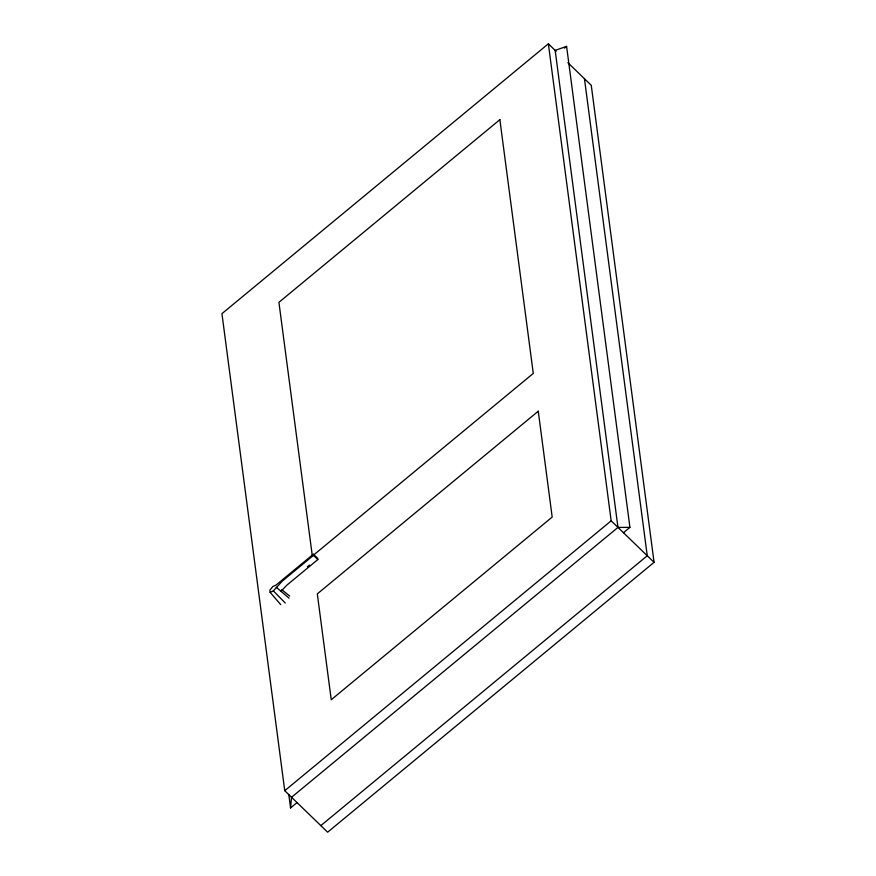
<?xml version="1.0" encoding="UTF-8"?>
<svg xmlns="http://www.w3.org/2000/svg" width="876" height="876" viewBox="0 0 876 876"><rect width="100%" height="100%" fill="white"/><g stroke="black" fill="none" stroke-linecap="round" stroke-linejoin="round"><path stroke-width="1.31" d="M297.03 802.58L290.558 807.935L291.544 797.28L617.963 527.418L629.921 527.374L566.597 46.384L555.165 50.381L617.963 527.418M270.147 592.351L273.367 590.895L282.346 581.073L313.488 555.318L313.345 554.234L276.006 585.102L272.797 586.559L269.863 590.183L270.147 592.351L280.725 604.626M281.043 591.322L286.704 585.288L317.846 559.545L317.692 558.33L313.345 554.234M556.161 51.345L548.365 43.8L221.935 313.663L284.744 790.689L327.635 832.2L654.065 562.337L591.256 85.311L567.856 62.667M564.494 48.125L566.597 46.384M307.421 566.816L309.469 565.119M284.744 790.689L611.163 520.826L548.365 43.8M623.449 532.717L629.921 527.374M320.835 825.619L647.255 555.756L584.456 78.72M281.722 589.679L289.649 596.063M276.29 587.27L289.036 598.133M611.163 520.826L654.065 562.337M313.488 555.318L317.846 559.545M273.367 590.895L285.226 602.984M288.784 794.379L290.558 807.935M499.868 119.662L278.918 302.329L312.338 556.096L533.276 373.428L499.868 119.662M538.258 411.216L317.309 593.884L331.238 699.727L552.187 517.07L538.258 411.216"/></g></svg>
